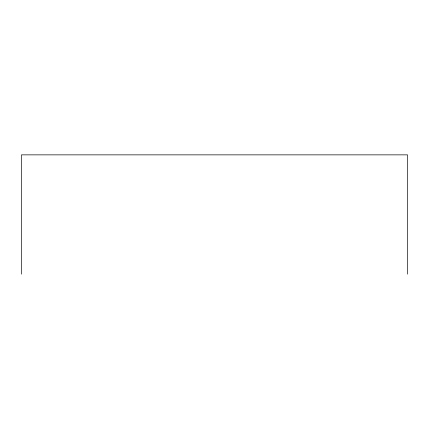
<?xml version="1.0" encoding="UTF-8"?>
<svg xmlns="http://www.w3.org/2000/svg" width="429" height="429" viewBox="0 0 429 429"><rect width="100%" height="100%" fill="white"/><g stroke="black" fill="none" stroke-linecap="round" stroke-linejoin="round"><path stroke-width="0.64" d="M407.55 274.142L407.55 154.858L21.45 154.858L21.45 274.142"/></g></svg>
